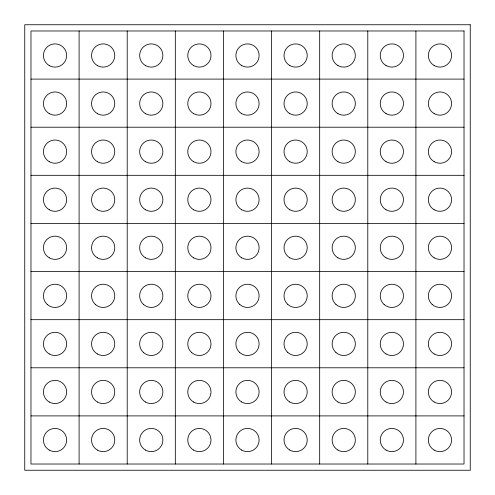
<?xml version="1.0" encoding="UTF-8"?>
<svg xmlns="http://www.w3.org/2000/svg" width="495" height="495" viewBox="0 0 495 495"><rect width="100%" height="100%" fill="white"/><g stroke="black" fill="none" stroke-linecap="round" stroke-linejoin="round"><path stroke-width="0.74" d="M30.975 79.095L464.025 79.095M30.975 127.209L464.025 127.209M30.975 175.323L464.025 175.323M30.975 223.443L464.025 223.443M30.975 271.557L464.025 271.557M30.975 319.677L464.025 319.677M30.975 367.791L464.025 367.791M30.975 415.905L464.025 415.905M415.905 30.975L415.905 464.025M367.791 30.975L367.791 464.025M319.677 30.975L319.677 464.025M271.557 30.975L271.557 464.025M223.443 30.975L223.443 464.025M175.323 30.975L175.323 464.025M127.209 30.975L127.209 464.025M79.095 30.975L79.095 464.025M470.25 24.75L24.75 24.75L24.75 470.25L470.25 470.25L470.25 24.75M464.025 30.975L30.975 30.975L30.975 464.025L464.025 464.025L464.025 30.975M49.234 450.079A11.608 11.608 0 0 0 66.639 440.03A11.608 11.608 0 0 0 49.234 429.976A11.608 11.608 0 0 0 49.234 450.079M97.348 450.079A11.608 11.608 0 0 0 114.76 440.03A11.608 11.608 0 0 0 97.348 429.976A11.608 11.608 0 0 0 97.348 450.079M145.462 450.079A11.608 11.608 0 0 0 162.874 440.03A11.608 11.608 0 0 0 145.462 429.976A11.608 11.608 0 0 0 145.462 450.079M193.582 450.079A11.608 11.608 0 0 0 210.988 440.03A11.608 11.608 0 0 0 193.582 429.976A11.608 11.608 0 0 0 193.582 450.079M241.696 450.079A11.608 11.608 0 0 0 259.108 440.03A11.608 11.608 0 0 0 241.696 429.976A11.608 11.608 0 0 0 241.696 450.079M289.816 450.079A11.608 11.608 0 0 0 307.222 440.03A11.608 11.608 0 0 0 289.816 429.976A11.608 11.608 0 0 0 289.816 450.079M337.93 450.079A11.608 11.608 0 0 0 355.336 440.03A11.608 11.608 0 0 0 337.93 429.976A11.608 11.608 0 0 0 337.93 450.079M386.044 450.079A11.608 11.608 0 0 0 403.456 440.03A11.608 11.608 0 0 0 386.044 429.976A11.608 11.608 0 0 0 386.044 450.079M434.164 450.079A11.608 11.608 0 0 0 451.57 440.03A11.608 11.608 0 0 0 434.164 429.976A11.608 11.608 0 0 0 434.164 450.079M49.234 402.014A11.608 11.608 0 0 0 66.639 391.96A11.608 11.608 0 0 0 49.234 381.911A11.608 11.608 0 0 0 49.234 402.014M97.348 402.014A11.608 11.608 0 0 0 114.76 391.96A11.608 11.608 0 0 0 97.348 381.911A11.608 11.608 0 0 0 97.348 402.014M145.462 402.014A11.608 11.608 0 0 0 162.874 391.96A11.608 11.608 0 0 0 145.462 381.911A11.608 11.608 0 0 0 145.462 402.014M193.582 402.014A11.608 11.608 0 0 0 210.988 391.96A11.608 11.608 0 0 0 193.582 381.911A11.608 11.608 0 0 0 193.582 402.014M241.696 402.014A11.608 11.608 0 0 0 259.108 391.96A11.608 11.608 0 0 0 241.696 381.911A11.608 11.608 0 0 0 241.696 402.014M289.816 402.014A11.608 11.608 0 0 0 307.222 391.96A11.608 11.608 0 0 0 289.816 381.911A11.608 11.608 0 0 0 289.816 402.014M337.93 402.014A11.608 11.608 0 0 0 355.336 391.96A11.608 11.608 0 0 0 337.93 381.911A11.608 11.608 0 0 0 337.93 402.014M386.044 402.014A11.608 11.608 0 0 0 403.456 391.96A11.608 11.608 0 0 0 386.044 381.911A11.608 11.608 0 0 0 386.044 402.014M434.164 402.014A11.608 11.608 0 0 0 451.57 391.96A11.608 11.608 0 0 0 434.164 381.911A11.608 11.608 0 0 0 434.164 402.014M49.234 353.95A11.608 11.608 0 0 0 66.639 343.895A11.608 11.608 0 0 0 49.234 333.847A11.608 11.608 0 0 0 49.234 353.95M97.348 353.95A11.608 11.608 0 0 0 114.76 343.895A11.608 11.608 0 0 0 97.348 333.847A11.608 11.608 0 0 0 97.348 353.95M143.5 352.52A11.608 11.608 0 0 0 162.62 346.308A11.608 11.608 0 0 0 147.683 332.857A11.608 11.608 0 0 0 143.5 352.52M191.621 352.52A11.608 11.608 0 0 0 210.734 346.308A11.608 11.608 0 0 0 195.797 332.857A11.608 11.608 0 0 0 191.621 352.52M239.735 352.52A11.608 11.608 0 0 0 258.854 346.308A11.608 11.608 0 0 0 243.911 332.857A11.608 11.608 0 0 0 239.735 352.52M287.849 352.52A11.608 11.608 0 0 0 306.968 346.308A11.608 11.608 0 0 0 292.031 332.857A11.608 11.608 0 0 0 287.849 352.52M335.969 352.52A11.608 11.608 0 0 0 355.082 346.308A11.608 11.608 0 0 0 340.145 332.857A11.608 11.608 0 0 0 335.969 352.52M386.044 353.95A11.608 11.608 0 0 0 403.456 343.895A11.608 11.608 0 0 0 386.044 333.847A11.608 11.608 0 0 0 386.044 353.95M434.164 353.95A11.608 11.608 0 0 0 451.57 343.895A11.608 11.608 0 0 0 434.164 333.847A11.608 11.608 0 0 0 434.164 353.95M47.266 304.456A11.608 11.608 0 0 0 66.386 298.244A11.608 11.608 0 0 0 51.449 284.792A11.608 11.608 0 0 0 47.266 304.456M95.386 304.456A11.608 11.608 0 0 0 114.506 298.244A11.608 11.608 0 0 0 99.563 284.792A11.608 11.608 0 0 0 95.386 304.456M143.5 304.456A11.608 11.608 0 0 0 162.62 298.244A11.608 11.608 0 0 0 147.683 284.792A11.608 11.608 0 0 0 143.5 304.456M191.621 304.456A11.608 11.608 0 0 0 210.734 298.244A11.608 11.608 0 0 0 195.797 284.792A11.608 11.608 0 0 0 191.621 304.456M239.735 304.456A11.608 11.608 0 0 0 258.854 298.244A11.608 11.608 0 0 0 243.911 284.792A11.608 11.608 0 0 0 239.735 304.456M287.849 304.456A11.608 11.608 0 0 0 306.968 298.244A11.608 11.608 0 0 0 292.031 284.792A11.608 11.608 0 0 0 287.849 304.456M335.969 304.456A11.608 11.608 0 0 0 355.082 298.244A11.608 11.608 0 0 0 340.145 284.792A11.608 11.608 0 0 0 335.969 304.456M384.083 304.456A11.608 11.608 0 0 0 403.202 298.244A11.608 11.608 0 0 0 388.266 284.792A11.608 11.608 0 0 0 384.083 304.456M432.197 304.456A11.608 11.608 0 0 0 451.316 298.244A11.608 11.608 0 0 0 436.38 284.792A11.608 11.608 0 0 0 432.197 304.456M49.234 257.815A11.608 11.608 0 0 0 66.639 247.76A11.608 11.608 0 0 0 49.234 237.711A11.608 11.608 0 0 0 49.234 257.815M97.348 257.815A11.608 11.608 0 0 0 114.76 247.76A11.608 11.608 0 0 0 97.348 237.711A11.608 11.608 0 0 0 97.348 257.815M145.462 257.815A11.608 11.608 0 0 0 162.874 247.76A11.608 11.608 0 0 0 145.462 237.711A11.608 11.608 0 0 0 145.462 257.815M193.582 257.815A11.608 11.608 0 0 0 210.988 247.76A11.608 11.608 0 0 0 193.582 237.711A11.608 11.608 0 0 0 193.582 257.815M241.696 257.815A11.608 11.608 0 0 0 259.108 247.76A11.608 11.608 0 0 0 241.696 237.711A11.608 11.608 0 0 0 241.696 257.815M289.816 257.815A11.608 11.608 0 0 0 307.222 247.76A11.608 11.608 0 0 0 289.816 237.711A11.608 11.608 0 0 0 289.816 257.815M337.93 257.815A11.608 11.608 0 0 0 355.336 247.76A11.608 11.608 0 0 0 337.93 237.711A11.608 11.608 0 0 0 337.93 257.815M386.044 257.815A11.608 11.608 0 0 0 403.456 247.76A11.608 11.608 0 0 0 386.044 237.711A11.608 11.608 0 0 0 386.044 257.815M434.164 257.815A11.608 11.608 0 0 0 451.57 247.76A11.608 11.608 0 0 0 434.164 237.711A11.608 11.608 0 0 0 434.164 257.815M49.234 209.75A11.608 11.608 0 0 0 66.639 199.695A11.608 11.608 0 0 0 49.234 189.647A11.608 11.608 0 0 0 49.234 209.75M97.348 209.75A11.608 11.608 0 0 0 114.76 199.695A11.608 11.608 0 0 0 97.348 189.647A11.608 11.608 0 0 0 97.348 209.75M145.462 209.75A11.608 11.608 0 0 0 162.874 199.695A11.608 11.608 0 0 0 145.462 189.647A11.608 11.608 0 0 0 145.462 209.75M193.582 209.75A11.608 11.608 0 0 0 210.988 199.695A11.608 11.608 0 0 0 193.582 189.647A11.608 11.608 0 0 0 193.582 209.75M241.696 209.75A11.608 11.608 0 0 0 259.108 199.695A11.608 11.608 0 0 0 241.696 189.647A11.608 11.608 0 0 0 241.696 209.75M289.816 209.75A11.608 11.608 0 0 0 307.222 199.695A11.608 11.608 0 0 0 289.816 189.647A11.608 11.608 0 0 0 289.816 209.75M337.93 209.75A11.608 11.608 0 0 0 355.336 199.695A11.608 11.608 0 0 0 337.93 189.647A11.608 11.608 0 0 0 337.93 209.75M386.044 209.75A11.608 11.608 0 0 0 403.456 199.695A11.608 11.608 0 0 0 386.044 189.647A11.608 11.608 0 0 0 386.044 209.75M434.164 209.75A11.608 11.608 0 0 0 451.57 199.695A11.608 11.608 0 0 0 434.164 189.647A11.608 11.608 0 0 0 434.164 209.75M49.234 161.679A11.608 11.608 0 0 0 66.639 151.631A11.608 11.608 0 0 0 49.234 141.576A11.608 11.608 0 0 0 49.234 161.679M97.348 161.679A11.608 11.608 0 0 0 114.76 151.631A11.608 11.608 0 0 0 97.348 141.576A11.608 11.608 0 0 0 97.348 161.679M145.462 161.679A11.608 11.608 0 0 0 162.874 151.631A11.608 11.608 0 0 0 145.462 141.576A11.608 11.608 0 0 0 145.462 161.679M193.582 161.679A11.608 11.608 0 0 0 210.988 151.631A11.608 11.608 0 0 0 193.582 141.576A11.608 11.608 0 0 0 193.582 161.679M241.696 161.679A11.608 11.608 0 0 0 259.108 151.631A11.608 11.608 0 0 0 241.696 141.576A11.608 11.608 0 0 0 241.696 161.679M289.816 161.679A11.608 11.608 0 0 0 307.222 151.631A11.608 11.608 0 0 0 289.816 141.576A11.608 11.608 0 0 0 289.816 161.679M337.93 161.679A11.608 11.608 0 0 0 355.336 151.631A11.608 11.608 0 0 0 337.93 141.576A11.608 11.608 0 0 0 337.93 161.679M386.044 161.679A11.608 11.608 0 0 0 403.456 151.631A11.608 11.608 0 0 0 386.044 141.576A11.608 11.608 0 0 0 386.044 161.679M434.164 161.679A11.608 11.608 0 0 0 451.57 151.631A11.608 11.608 0 0 0 434.164 141.576A11.608 11.608 0 0 0 434.164 161.679M49.234 113.615A11.608 11.608 0 0 0 66.639 103.56A11.608 11.608 0 0 0 49.234 93.512A11.608 11.608 0 0 0 49.234 113.615M97.348 113.615A11.608 11.608 0 0 0 114.76 103.56A11.608 11.608 0 0 0 97.348 93.512A11.608 11.608 0 0 0 97.348 113.615M145.462 113.615A11.608 11.608 0 0 0 162.874 103.56A11.608 11.608 0 0 0 145.462 93.512A11.608 11.608 0 0 0 145.462 113.615M193.582 113.615A11.608 11.608 0 0 0 210.988 103.56A11.608 11.608 0 0 0 193.582 93.512A11.608 11.608 0 0 0 193.582 113.615M241.696 113.615A11.608 11.608 0 0 0 259.108 103.56A11.608 11.608 0 0 0 241.696 93.512A11.608 11.608 0 0 0 241.696 113.615M289.816 113.615A11.608 11.608 0 0 0 307.222 103.56A11.608 11.608 0 0 0 289.816 93.512A11.608 11.608 0 0 0 289.816 113.615M337.93 113.615A11.608 11.608 0 0 0 355.336 103.56A11.608 11.608 0 0 0 337.93 93.512A11.608 11.608 0 0 0 337.93 113.615M386.044 113.615A11.608 11.608 0 0 0 403.456 103.56A11.608 11.608 0 0 0 386.044 93.512A11.608 11.608 0 0 0 386.044 113.615M434.164 113.615A11.608 11.608 0 0 0 451.57 103.56A11.608 11.608 0 0 0 434.164 93.512A11.608 11.608 0 0 0 434.164 113.615M49.234 65.55A11.608 11.608 0 0 0 66.639 55.496A11.608 11.608 0 0 0 49.234 45.447A11.608 11.608 0 0 0 49.234 65.55M97.348 65.55A11.608 11.608 0 0 0 114.76 55.496A11.608 11.608 0 0 0 97.348 45.447A11.608 11.608 0 0 0 97.348 65.55M145.462 65.55A11.608 11.608 0 0 0 162.874 55.496A11.608 11.608 0 0 0 145.462 45.447A11.608 11.608 0 0 0 145.462 65.55M193.582 65.55A11.608 11.608 0 0 0 210.988 55.496A11.608 11.608 0 0 0 193.582 45.447A11.608 11.608 0 0 0 193.582 65.55M241.696 65.55A11.608 11.608 0 0 0 259.108 55.496A11.608 11.608 0 0 0 241.696 45.447A11.608 11.608 0 0 0 241.696 65.55M289.816 65.55A11.608 11.608 0 0 0 307.222 55.496A11.608 11.608 0 0 0 289.816 45.447A11.608 11.608 0 0 0 289.816 65.55M337.93 65.55A11.608 11.608 0 0 0 355.336 55.496A11.608 11.608 0 0 0 337.93 45.447A11.608 11.608 0 0 0 337.93 65.55M386.044 65.55A11.608 11.608 0 0 0 403.456 55.496A11.608 11.608 0 0 0 386.044 45.447A11.608 11.608 0 0 0 386.044 65.55M434.164 65.55A11.608 11.608 0 0 0 451.57 55.496A11.608 11.608 0 0 0 434.164 45.447A11.608 11.608 0 0 0 434.164 65.55"/></g></svg>
